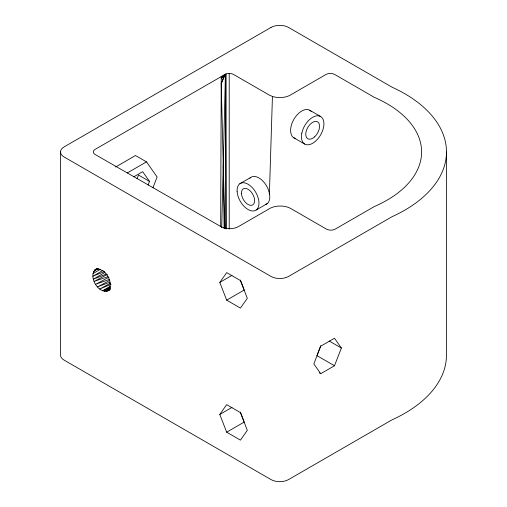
<?xml version="1.0" encoding="UTF-8"?>
<svg xmlns="http://www.w3.org/2000/svg" width="507" height="507" viewBox="0 0 507 507"><rect width="100%" height="100%" fill="white"/><g stroke="black" fill="none" stroke-linecap="round" stroke-linejoin="round"><path stroke-width="0.76" d="M220.665 226.705L221.242 76.557M269.287 194.175L269.312 192.603C269.978 195.708 270.104 198.985 268.691 201.9A15.483 8.942 60 0 1 265.693 204.41M97.471 268.292C85.594 273.957 99.296 297.47 110.101 289.554M221.717 227.643L225.425 74.187L226.103 73.927A6.217 3.593 0 0 1 233.613 74.497L269.16 95.018L272.436 96.457A15.077 8.708 0 0 0 291.227 94.555L325.969 74.497A6.217 3.593 0 0 1 334.766 74.497L374.331 97.338A118.27 68.28 0 0 1 374.242 206.59L335.241 229.107A6.217 3.593 0 0 1 326.445 229.107L290.898 208.586A15.077 8.708 0 0 0 268.83 209.049L238.486 226.566A12.485 7.206 0 0 1 220.862 226.585L95.094 154.47A6.198 3.581 0 0 1 95.075 149.4L225.425 74.187L225.945 228.904M269.42 193.382L272.436 96.457M137.08 178.705L138.5 175.042L149.495 181.392L148.076 185.049M152.918 187.805L157.113 176.994L146.485 161.872L135.489 155.522L115.609 167.006M320.747 345.673L316.894 355.603L334.487 365.762L341.363 348.03L334.487 338.239L320.722 346.186L313.846 363.918L320.722 373.703L334.487 365.762M224.861 228.258L221.217 83.554L224.816 74.497L221.236 77.52M221.217 83.554L225.425 74.187M219.791 282.412L226.673 272.627L240.432 280.567L247.315 298.3L240.432 308.091L226.673 300.144L219.791 282.412L231.972 275.383M219.791 414.447L226.673 404.662L240.432 412.603L247.315 430.342L240.432 440.127L226.673 432.179L219.791 414.447L231.972 407.419M221.229 78.877L224.816 74.497L221.236 77.748M110.082 289.472L108.086 290.726C114.702 283.02 104.689 265.922 94.746 269.876L97.496 268.425M93.554 271.454L98.998 268.292M92.914 273.634L100.399 269.28M103.073 270.326L92.87 276.258L104.543 271.53M104.987 272.424L93.421 279.148L106.438 274.078M110.082 286.461L102.579 290.803L110.425 287.025M127.289 172.957L146.485 161.872M133.816 176.804L142.676 171.689L149.495 181.392M239.855 183.724L250.743 177.437M256.2 209.987L267.088 203.7M226.673 300.144L244.26 289.991M226.673 432.179L244.26 422.027M109.715 289.516L106.337 291.436L109.766 289.497M110.355 287.982L104.265 291.379L110.564 288.179M110.551 283.179L99.714 289.022L111.077 284.338M109.708 280.396L97.553 286.886L109.968 282.196M107.364 274.407L94.169 281.41L107.997 276.657M108.929 277.247L95.658 284.288L109.081 279.534M309.733 110.234L320.62 116.515M293.826 137.79L304.707 144.07M329.189 340.996L341.363 348.03M319.372 372.924L320.722 373.703M240.413 280.06L243.987 289.282M240.413 412.096L243.987 421.317M269.192 192.394L268.07 188.915A15.483 8.942 60 0 0 249.862 178.23M223.257 165.333L224.138 228.6M446.471 151.986L446.471 355.115A142.828 82.457 0 0 1 391.892 419.916L288.622 479.54A12.491 7.212 0 0 1 270.992 479.559L64.174 360.154A12.441 7.18 0 0 1 60.529 355.071L60.529 151.942M229.215 73.445L229.215 229.151M226.103 73.927L226.103 228.847M311.133 111.394A15.907 9.183 -60 0 0 292.038 123.138C290.574 127.263 289.662 132.156 292.038 136.13A15.907 9.183 -60 0 0 295.53 138.417M301.798 133.208L301.418 136.789L301.798 139.932L302.92 142.416A15.907 9.183 -60 0 0 319.898 136.072A15.907 9.183 -60 0 0 319.898 116.166A15.907 9.183 -60 0 0 302.92 129.424L301.798 133.208M270.992 27.454L64.174 146.859A12.441 7.18 0 0 0 64.174 157.018L270.992 276.423A12.491 7.212 0 0 0 288.622 276.404L391.892 216.781A142.828 82.457 0 0 0 391.981 87.147L288.584 27.454A12.441 7.18 0 0 0 270.992 27.454M314.454 136.966A9.766 5.64 -60 0 0 317.547 121.838A9.766 5.64 -60 0 0 305.994 132.08A9.766 5.64 -60 0 0 314.454 136.966M237.099 191.266A15.483 8.942 60 0 0 254.039 210.893A15.483 8.942 60 0 0 252.955 188.401A15.483 8.942 60 0 0 237.099 191.266M241.44 193.484A9.329 5.387 60 0 0 251.649 205.31A9.329 5.387 60 0 0 250.997 191.76A9.329 5.387 60 0 0 241.44 193.484"/></g></svg>
